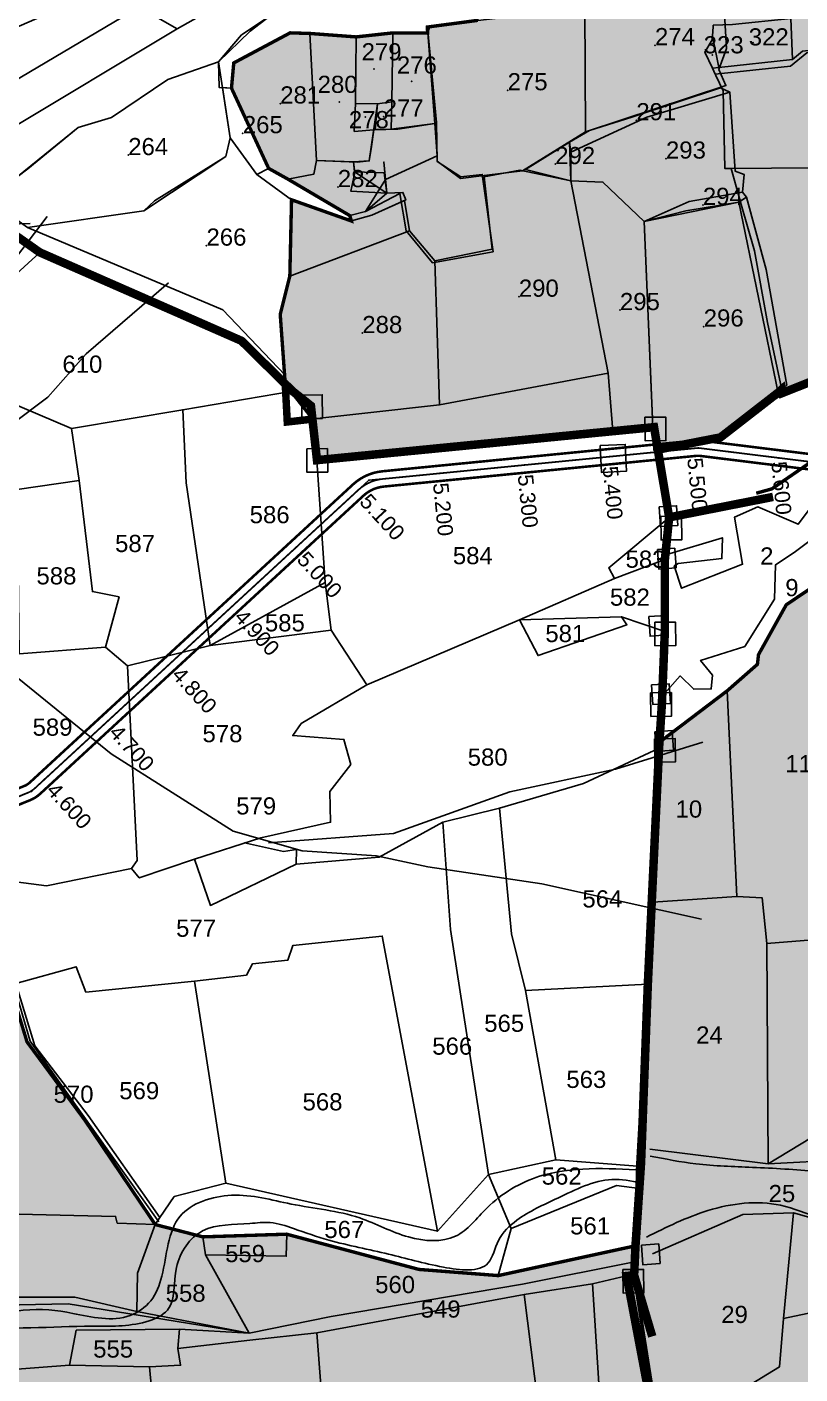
# Model space of a CAD drawing. Header units: inches. Extents: x 206739 to 240559, y 1587423 to 1599564.
# Drawn here: x 217342 to 218249, y 1592646 to 1594227 of the extents above; entities that cross this region are included whole.
import ezdxf
from ezdxf.enums import TextEntityAlignment as Align

# ---------------------------------------------------------------- set-up
doc = ezdxf.new("R2010")
doc.units = ezdxf.units.IN
doc.header["$MEASUREMENT"] = 0
for name, pattern in [('DASHED2', [0.375, 0.25, -0.125]), ('HIDDEN2', [0.1875, 0.125, -0.0625]), ('PHANTOM2', [1.25, 0.625, -0.125, 0.125, -0.125, 0.125, -0.125])]:
    doc.linetypes.add(name, pattern=pattern)
for name, color, linetype in [('288', 7, 'Continuous'), ('BLOCK', 72, 'Continuous'), ('CANAL1', 7, 'Continuous'), ('CSMark', 72, 'Continuous'), ('PLOT', 7, 'Continuous'), ('PLOT NO', 7, 'Continuous'), ('PLOTS', 7, 'Continuous'), ('PLOTS NO', 7, 'Continuous'), ('RAOD', 1, 'Continuous'), ('STREAM', 4, 'Continuous'), ('text2', 7, 'Continuous'), ('VILLAGE BOUNDARY STONES', 1, 'Continuous'), ('VILLAGE BOUNDRY', 5, 'Continuous'), ('WUA-17', 3, 'Continuous')]:
    doc.layers.add(name, color=color, linetype=linetype)
doc.styles.add('FONT1', font='Arial')
doc.styles.get("Standard").update_dxf_attribs({"font": 'arial.ttf'})

# ---------------------------------------------------------------- blocks, each defined once
blk = doc.blocks.new('CIRCLE-BOX')
for p, q in [((-0.5, 0), (0.5, 0)), ((0, 0.5), (0, -0.5))]:
    blk.add_line(p, q)
blk.add_circle((0, 0), 0.2)

msp = doc.modelspace()

# ---------------------------------------------------------------- hatches: boundary and pattern name
at = {"layer": 'PLOTS NO', "true_color": 0xc7c8ca}
h = msp.add_hatch(color=9, dxfattribs=at)
h.dxf.hatch_style = 1
h.paths.add_polyline_path([(217682.15763, 1593718.69974), (217676.71964, 1593767.60321), (217644.87744, 1593808.12006), (217638.98272, 1593889.81028), (217650.25806, 1593934.57808), (217652.28898, 1594024.2816), (217722.51992, 1593999.40192), (217720.70143, 1594005.71326), (217647.93375, 1594048.55828), (217625.38566, 1594061.12659), (217581.74117, 1594155.33425), (217584.4259, 1594184.90139), (217650.62919, 1594220.20609), (217673.82024, 1594219.48802), (217728.16516, 1594215.4589), (217771.09822, 1594220.15246), (217812.1523, 1594220.08587), (217811.75246, 1594227.0293), (217871.06414, 1594234.88594), (217996.63145, 1594249.14196), (218061.77002, 1594274.78024), (218156.62389, 1594310.42123), (218151.06595, 1594362.31504), (218143.61016, 1594407.08735), (218215.00984, 1594370.6856), (218229.86326, 1594361.09579), (218303.80831, 1594339.29863), (218335.82762, 1594326.17239), (218499.64115, 1594435.89138), (218634.05486, 1594553.50964), (218690.53835, 1594623.70347), (218727.94795, 1594615.67368), (218768.715, 1594602.47298), (218823.47536, 1594592.98912), (218897.98928, 1594621.19362), (218918.75663, 1594644.10186), (218966.97618, 1594688.79158), (218983.1834, 1594719.51803), (219001.39896, 1594707.08073), (219040.19958, 1594698.09546), (219041.50681, 1594622.15053), (219039.11702, 1594609.69543), (219052.57901, 1594574.7794), (219041.44849, 1594523.38384), (219068.0493, 1594473.80195), (219083.65546, 1594411.00165), (219056.74834, 1594348.88739), (219063.33838, 1594299.22987), (219058.05866, 1594274.94769), (219073.40356, 1594254.34931), (219009.96654, 1594200.14821), (218987.74262, 1594191.20684), (218873.35365, 1594130.61292), (218774.40591, 1594049.38339), (218772.31632, 1594031.19816), (218756.4199, 1594023.64721), (218677.00834, 1594004.06946), (218610.73051, 1593971.49727), (218505.00289, 1593919.54058), (218415.83927, 1593897.20505), (218362.77434, 1593865.52536), (218344.47105, 1593850.67675), (218316.08078, 1593854.40249), (218319.79646, 1593833.71899), (218228.90371, 1593797.588), (218155.9484, 1593745.37424), (218082.42037, 1593731.04886), (218078.00834, 1593757.42041)])
at = {"layer": 'PLOTS NO', "true_color": 0x7aafdf}
h = msp.add_hatch(dxfattribs=at)
h.set_pattern_fill('ANSI31', color=143)
h.set_pattern_definition([(45, (0, 0), (-0.088388347648, 0.088388347648), [])])
h.paths.add_polyline_path([(218101.56484, 1592466.10832), (218054.60597, 1592762.07039), (218056.21068, 1592796.55068), (218058.6541, 1592890.08055), (218070.69321, 1593103.68614), (218076.59585, 1593199.73289), (218083.87826, 1593380.45259), (218087.97909, 1593390.37297), (218164.02752, 1593448.03969), (218199.38489, 1593479.03964), (218200.68058, 1593490.43244), (218233.24595, 1593548.90255), (218309.21727, 1593600.14803), (218323.76289, 1593616.32336), (218331.46669, 1593682.63927), (218325.88072, 1593692.66377), (218342.89931, 1593695.68121), (218350.03605, 1593698.42424), (218558.3423, 1593825.35893), (218835.78082, 1593945.17694), (218896.25925, 1593967.27742), (218911.60464, 1593973.59177), (219064.29123, 1594090.2842), (219191.15884, 1594186.60757), (219212.73953, 1594142.19417), (219228.18072, 1594133.849), (219243.73925, 1594127.50682), (219345.51685, 1593917.54527), (219348.35332, 1593896.41057), (219523.75252, 1593903.13478), (219584.63245, 1593904.29837), (219564.48353, 1593728.93039), (219691.56422, 1593701.76085), (219725.34, 1593704.64802), (219753.08011, 1593698.48983), (219744.65115, 1593620.29638), (219743.8715, 1593513.25908), (219705.17787, 1593513.31063), (219701.17816, 1593502.70745), (219703.02997, 1593386.98336), (219704.40676, 1593293.97117), (219690.17067, 1593290.28349), (219690.57706, 1593196.81659), (219693.23174, 1593151.11546), (219686.66195, 1593135.85112), (219696.0294, 1593127.29636), (219703.65286, 1593024.35531), (219687.81752, 1592916.73724), (219604.32156, 1592829.84618), (219564.64051, 1592800.73927), (219506.47152, 1592797.00122), (219453.17149, 1592756.86478), (219361.6688, 1592723.6845), (219311.17153, 1592718.75581), (219188.78186, 1592722.10558), (219138.05152, 1592741.35965), (219127.29526, 1592740.8556), (219094.0869, 1592752.93531), (219075.23194, 1592766.28163), (218987.73061, 1592817.1727), (218830.16257, 1592788.02429), (218736.1043, 1592772.50717), (218683.25748, 1592765.31752), (218634.95549, 1592770.38952), (218566.1438, 1592750.11966), (218452.03212, 1592680.82148), (218413.94727, 1592661.1349), (218234.88822, 1592575.51365)])
at = {"layer": 'PLOTS NO', "true_color": 0xc7c8ca}
h = msp.add_hatch(color=9, dxfattribs=at)
h.dxf.hatch_style = 1
h.paths.add_polyline_path([(216415.43005, 1591274.42817), (216361.86486, 1591287.32117), (216347.90807, 1591319.38871), (216054.29261, 1591269.53072), (216079.8248, 1591344.17367), (216105.2647, 1591419.99718), (216084.97103, 1592034.03058), (215761.11104, 1592053.65715), (215753.85368, 1592058.39904), (215806.14715, 1592299.94134), (216001.58769, 1592310.77322), (216068.3547, 1592343.09137), (216112.51568, 1592374.42276), (216113.46621, 1592382.23684), (216133.30756, 1592377.03183), (216126.21379, 1592534.71894), (216112.07428, 1592535.496), (216112.03704, 1592579.26412), (216102.61249, 1592579.6253), (216098.36947, 1592620.52079), (216104.89174, 1592626.71472), (216107.12631, 1592637.0945), (216195.41618, 1592622.12387), (216291.89315, 1592576.01778), (216360.25267, 1592483.79937), (216382.84642, 1592415.7018), (216395.46918, 1592414.12047), (216453.66851, 1592430.89747), (216518.08968, 1592458.37259), (216739.58654, 1592502.55956), (216736.23342, 1592527.86143), (216903.55348, 1592568.52669), (216947.94544, 1592579.31565), (216954.76603, 1592577.92148), (216992.61446, 1592626.94358), (217055.75003, 1592663.94597), (217116.01418, 1592703.88604), (217135.95485, 1592742.86713), (217145.2661, 1592907.80477), (217141.83257, 1592976.19005), (217045.65291, 1592978.24047), (217045.27264, 1593011.27973), (217122.98546, 1593018.44318), (217122.77612, 1593036.46924), (217232.00869, 1593044.10077), (217241.2026, 1593074.96202), (217321.39586, 1593102.29379), (217341.65751, 1593035.85505), (217409.48648, 1592944.08333), (217492.25445, 1592821.46738), (217548.10187, 1592807.04812), (217646.60143, 1592810.16677), (217801.92228, 1592768.81016), (217895.04334, 1592761.5915), (218056.21068, 1592796.55068), (218054.60597, 1592762.07039), (218101.56484, 1592466.10832), (218027.80952, 1592407.29569), (218001.37649, 1592398.36336), (217991.4569, 1592385.97752), (217968.81679, 1592292.5986), (217930.42568, 1592263.67896), (217896.90294, 1592255.98869), (217785.30789, 1592238.63059), (217638.84772, 1592222.25638), (217472.38952, 1592160.08439), (217382.33321, 1592117.59524), (217308.54085, 1592061.58711), (217249.37202, 1592031.16203), (217137.13086, 1591995.9434), (217136.57791, 1591963.76172), (217093.57067, 1591951.92181), (217052.76786, 1591954.45716), (217049.4851, 1591977.79817), (216991.79439, 1591978.28558), (216979.14099, 1591978.66115), (216928.67801, 1591971.19836), (216933.26043, 1591932.43621), (216963.3376, 1591933.50704), (216974.00341, 1591873.63392), (216954.90239, 1591855.37952), (216958.56392, 1591812.71328), (216946.83634, 1591813.84253), (216936.141, 1591778.7661), (216946.33355, 1591773.50632), (216935.20474, 1591723.07565), (216907.1981, 1591701.457), (216849.0361, 1591676.47089), (216821.41238, 1591670.0615), (216779.16887, 1591657.2599), (216705.02862, 1591675.35587), (216659.96694, 1591664.70491), (216645.98054, 1591662.01623), (216639.42783, 1591626.50923), (216642.02403, 1591615.50447), (216589.9923, 1591545.49496), (216439.41134, 1591348.888)])

# ---------------------------------------------------------------- linework, layer by layer
at = {"layer": '288'}
msp.add_point((217735.39292, 1593867.76876), dxfattribs=at)
at = {"layer": 'CANAL1', "color": 200, "linetype": 'ByBlock', "ltscale": 40, "const_width": 3}
for points in [[(215793.67918, 1592506.12717), (215908.13879, 1592645.18141, -0.0759395995), (215916.91183, 1592653.04082), (216297.66108, 1592901.91597), (216626.47373, 1593050.28266), (217180.63724, 1593272.34818), (217338.56285, 1593336.29352, 0.0902323432), (217344.9139, 1593340.31708), (217724.57775, 1593690.25977, -0.1631260993), (217758.79886, 1593705.59459), (218125.80697, 1593741.63156, -0.0553213625), (218134.41009, 1593741.52271), (218330.58037, 1593717.23496, 0.1715612544), (218344.25227, 1593720.24394), (218544.8298, 1593845.00508), (218842.64895, 1593972.35536), (218894.77136, 1593991.90126, 0.0720440176), (218900.04725, 1593994.8014), (219275.44868, 1594278.08586), (219596.55838, 1594539.17505), (219783.43109, 1594671.19458, 0.271701903), (219792.19741, 1594690.55646), (219765.0586, 1594946.97138), (219725.318, 1595266.78859, -0.2801529657)], [(215926.76021, 1592637.97398), (216306.33892, 1592886.08403), (216633.52627, 1593033.71734), (217187.36276, 1593255.65182), (217345.31841, 1593319.60932, 0.0902323432), (217357.11322, 1593327.08165), (217736.77707, 1593677.02434, -0.1631260993), (217760.55784, 1593687.68074), (218127.56596, 1593723.71772, -0.0553213625), (218132.1984, 1593723.6591), (218328.36868, 1593699.37135, 0.1715612544), (218353.75936, 1593704.95947), (218553.1702, 1593828.99492), (218849.35105, 1593955.64464), (218901.09158, 1593975.04734, 0.0720440176), (218910.88966, 1593980.43331), (219286.55132, 1594263.91414), (219607.44162, 1594524.82495), (219793.81713, 1594656.49322, 0.271701903), (219810.09743, 1594692.45099), (219782.9414, 1594949.02862), (219743.18062, 1595269.0082, -0.2801529657)]]:
    msp.add_lwpolyline(points, format="xyb", dxfattribs=at)
at = {"layer": 'CANAL1', "color": 1, "linetype": 'HIDDEN2', "ltscale": 5, "const_width": 2}
msp.add_lwpolyline([(215915.08752, 1592639.4617, -0.0759395995), (215921.83602, 1592645.5074), (216302, 1592894), (216630, 1593042), (217184, 1593264), (217341.94063, 1593327.95142, 0.0902323432), (217351.01356, 1593333.69936), (217730.67741, 1593683.64205, -0.1631260993), (217759.67835, 1593696.63767), (218126.68646, 1593732.67464, -0.0553213625), (218133.30424, 1593732.5909), (218329.47452, 1593708.30315, 0.1715612544), (218349.00582, 1593712.6017), (218549, 1593837), (218846, 1593964), (218897.93147, 1593983.4743, 0.0720440176), (218905.46845, 1593987.61735), (219281, 1594271), (219602, 1594532), (219788.62411, 1594663.8439, 0.271701903), (219801.14742, 1594691.50372), (219774, 1594948), (219734.24931, 1595267.89839, -0.2801529657)], format="xyb", dxfattribs=at)
at = {"layer": 'CSMark', "linetype": 'Continuous'}
for p in [(218124.81516, 1593732.49089), (217925.7724, 1593712.94664), (218025.29378, 1593722.71877), (218224.0989, 1593721.34966), (217826.25101, 1593703.17452), (217730.11357, 1593683.12236), (217656.58342, 1593615.34835), (217583.05326, 1593547.57434), (217509.5231, 1593479.80034), (217435.99295, 1593412.02633), (217362.46279, 1593344.25232)]:
    msp.add_point(p, dxfattribs=at)
at = {"layer": 'PLOT'}
for points in [[(217246.2758, 1593861.72696), (217356.66702, 1593962.52672)], [(217235.14963, 1593823.24164), (217393.78889, 1593755.67255), (217524.50929, 1593777.88382), (217653.42022, 1593799.70711)], [(217556.67457, 1593501.30793), (217528.69234, 1593692.12598), (217524.50929, 1593777.88382)], [(217393.78889, 1593755.67255), (217402.7224, 1593694.93931), (217330.10956, 1593684.15712), (217292.89237, 1593676.89191), (217288.37878, 1593690.81609), (217214.28765, 1593673.49433), (217139.52375, 1593633.80218), (217158.44907, 1593484.95852), (217167.0134, 1593417.75383), (217181.88417, 1593395.86434), (217221.90447, 1593352.44105), (217295.2237, 1593227.86687), (217328.62587, 1593104.43561), (217350.64233, 1593031.28977), (217413.53958, 1592949.46499), (217497.75923, 1592829.92896), (217492.25445, 1592821.46738), (217471.21172, 1592764.58991), (217470.74179, 1592719.31799), (217602.46637, 1592693.98632), (217698.91643, 1592713.50533), (217923.50076, 1592751.43126), (218055.12243, 1592777.8315)], [(218093.10983, 1593608.08292), (218158.22171, 1593627.50966), (218157.77923, 1593603.10743), (218106.39198, 1593597.33039), (218101.74151, 1593594.59106), (218110.32904, 1593568.25766), (218181.92262, 1593596.41011), (218172.65756, 1593651.87365), (218199.84434, 1593663.96246), (218247.40058, 1593643.42865), (218269.81592, 1593673.64), (218311.21091, 1593681.76114), (218310.26826, 1593702.11448), (218280.53555, 1593697.73863), (218297.44306, 1593740.76257)], [(217698.69188, 1593519.04473), (217691.59862, 1593575.26871), (217682.15763, 1593718.69974)], [(217464.49339, 1593239.56954), (217470.84663, 1593248.87456), (217459.83093, 1593477.14756), (217433.83687, 1593499.34736), (217332.59508, 1593491.20683), (217330.10956, 1593684.15712)], [(217402.7224, 1593694.93931), (217418.39868, 1593564.49533), (217449.66581, 1593558.15568), (217433.83687, 1593499.34736)], [(218031.37263, 1593579.83115), (218024.87112, 1593592.455), (218095.7251, 1593651.52407)], [(218316.7914, 1593636.96099), (218282.72266, 1593640.28579), (218242.59647, 1593610.22816), (218220.76496, 1593595.82075), (218219.4592, 1593555.38754), (218184.57342, 1593499.81044), (218132.73726, 1593483.68841), (218146.53813, 1593466.23916), (218145.12429, 1593450.25474), (218124.53397, 1593449.775), (218108.50195, 1593465.33977), (218087.39488, 1593441.84868)], [(217295.2237, 1593227.86687), (217364.39798, 1593219.14959), (217464.49339, 1593239.56954), (217473.39424, 1593228.40495), (217538.50445, 1593250.44502), (217616.11175, 1593275.34291), (217698.10893, 1593293.60552), (217697.0599, 1593329.93494), (217721.75134, 1593361.26798), (217713.70622, 1593390.80545), (217653.78238, 1593395.45666), (217663.65212, 1593409.60741), (217740.72213, 1593454.95018), (217919.86438, 1593531.36461), (218031.37263, 1593579.83115), (218090.73787, 1593602.26471)], [(218087.97909, 1593390.37297), (218164.02752, 1593448.03969), (218199.38489, 1593479.03964), (218200.68058, 1593490.43244), (218233.24595, 1593548.90255), (218309.21727, 1593600.14803)], [(217556.67457, 1593501.30793), (217691.59862, 1593575.26871)], [(218090.65788, 1593517.56498), (218039.62053, 1593534.83962), (218046.08324, 1593525.55724), (217941.81627, 1593489.25606), (217919.86438, 1593531.36461), (218039.62053, 1593534.83962)], [(217459.83093, 1593477.14756), (217556.67457, 1593501.30793), (217698.69188, 1593519.04473), (217740.72213, 1593454.95018)], [(218175.35279, 1593206.56043), (218164.02752, 1593448.03969)], [(218083.87826, 1593380.45259), (217995.32163, 1593339.08774), (217896.55842, 1593310.1086), (217829.78837, 1593293.81138), (217755.27025, 1593252.80339), (217657.73705, 1593244.33889), (217658.16641, 1593261.51805), (217642.89099, 1593259.24626), (217597.00518, 1593269.39859)], [(217896.55842, 1593310.1086), (217910.61964, 1593162.59505), (217926.93098, 1593096.3507), (217962.53908, 1592897.59643)], [(217883.65698, 1592880.4122), (217838.893, 1593167.80149), (217829.78837, 1593293.81138)], [(217657.73705, 1593244.33889), (217556.98241, 1593196.04821), (217538.50445, 1593250.44502)], [(217290.34119, 1593222.45532), (217321.39586, 1593102.29379), (217341.65751, 1593035.85505), (217409.48648, 1592944.08333), (217492.25445, 1592821.46738), (217447.62275, 1592823.1654), (217445.54899, 1592831.06298), (217331.77789, 1592833.7247), (217319.93081, 1592886.7283), (217258.14625, 1592887.66114), (217252.42842, 1592924.89258), (217145.2661, 1592907.80477), (217135.95485, 1592742.86713)], [(218211.85561, 1592892.71578), (218210.41149, 1593151.45337), (218205.08008, 1593204.78021), (218175.35279, 1593206.56043), (218076.59585, 1593199.73289)], [(217328.62587, 1593104.43561), (217399.30819, 1593123.99035), (217410.79588, 1593094.42977), (217538.29796, 1593107.14436), (217599.24464, 1593114.21515), (217606.51929, 1593127.55588), (217647.86412, 1593131.74775), (217653.78067, 1593148.91318), (217747.28288, 1593158.6231), (217758.88482, 1593160.08462), (217823.62585, 1592813.64642), (217883.65698, 1592880.4122), (217962.53908, 1592897.59643), (218058.6541, 1592890.08055)], [(218520.46868, 1593159.74224), (218512.7303, 1593129.13243), (218506.68971, 1592970.57272), (218337.48613, 1592955.4741), (218324.51936, 1592960.95455), (218211.85561, 1592892.71578), (218072.88223, 1592909.85428)], [(218210.41149, 1593151.45337), (218332.13404, 1593161.28855), (218338.93173, 1593162.02213)], [(217575.27801, 1592870.16136), (217538.29796, 1593107.14436)], [(217926.93098, 1593096.3507), (218070.69321, 1593103.68614)], [(215977.59692, 1592940.15446), (216141.42861, 1592929.13159), (216191.81929, 1592927.52848), (216264.60232, 1592910.55477), (216321.37298, 1592898.39691), (216366.92905, 1592882.04485), (216417.03129, 1592865.36925), (216514.5059, 1592850.55796), (216657.78048, 1592825.33709), (216847.44485, 1592807.50979), (217041.52596, 1592783.47252), (217097.27832, 1592778.18034), (217135.95485, 1592742.86713), (217203.33263, 1592733.33337), (217298.09773, 1592736.30957), (217397.90434, 1592736.2182), (217470.74179, 1592719.31799)], [(218211.85561, 1592892.71578), (218300.91542, 1592897.42992), (218351.59323, 1592876.74099)], [(217883.65698, 1592880.4122), (217910.35048, 1592816.88178)], [(218060.99139, 1592863.78362), (218034.0344, 1592867.4546), (217910.35048, 1592816.88178), (217895.04334, 1592761.5915), (217801.92228, 1592768.81016), (217646.60143, 1592810.16677), (217548.10187, 1592807.04812), (217492.25445, 1592821.46738)], [(217497.75923, 1592829.92896), (217514.56622, 1592854.49408), (217575.27801, 1592870.16136), (217823.62585, 1592813.64642)], [(218076.09551, 1592787.07715), (218182.22827, 1592833.3314), (218241.76907, 1592835.36219), (218374.15434, 1592797.69372)], [(218241.76907, 1592835.36219), (218229.86037, 1592711.23326)], [(217551.3387, 1592785.83751), (217646.05541, 1592784.28068), (217646.60143, 1592810.16677)], [(217548.10187, 1592807.04812), (217551.3387, 1592785.83751), (217602.46637, 1592693.98632)], [(218056.21068, 1592796.55068), (217895.04334, 1592761.5915)], [(218045.79385, 1592761.16663), (218005.67327, 1592751.9471), (217925.47056, 1592739.5025), (217681.83905, 1592694.35436), (217603.30323, 1592685.61755), (217518.70872, 1592675.92246), (217522.05017, 1592656.35771), (217485.63662, 1592654.37899), (217391.40459, 1592656.33715), (217272.74507, 1592647.48418), (217239.33361, 1592598.82046)], [(218027.80952, 1592407.29569), (218005.67327, 1592751.9471)], [(218426.86273, 1592752.73178), (218229.86037, 1592711.23326), (218225.23671, 1592654.47893), (218104.523, 1592580.48189)], [(217925.47056, 1592739.5025), (217945.54268, 1592581.8839), (217858.9182, 1592572.89628), (217866.56582, 1592439.29791)], [(217198.38644, 1592724.70582), (217389.83438, 1592728.34731), (217602.46637, 1592693.98632)], [(217391.40459, 1592656.33715), (217399.47353, 1592697.4802), (217520.68101, 1592698.60742), (217602.46637, 1592693.98632)], [(217518.70872, 1592675.92246), (217520.68101, 1592698.60742)], [(217701.16402, 1592443.45071), (217681.83905, 1592694.35436)], [(217485.63662, 1592654.37899), (217503.90996, 1592455.57488)]]:
    msp.add_lwpolyline(points, dxfattribs=at)
at = {"layer": 'PLOT NO'}
for p in [(218079.07334, 1594205.73077), (218194.35893, 1594208.57241), (218146.28152, 1594194.04046), (217749.28888, 1594177.63143), (217793.21772, 1594163.29906), (217708.28728, 1594139.11634), (217906.04504, 1594152.80743), (217638.97947, 1594137.28842), (217738.75993, 1594121.57876), (217738.75993, 1594121.57876), (217760.49989, 1594121.97745), (218057.19677, 1594117.61263), (217595.05613, 1594102.43408), (217460.47735, 1594076.67916), (217961.91961, 1594066.15317), (218091.97992, 1594072.61529), (217706.64645, 1594039.1623), (218135.33423, 1594018.27097), (217552.36847, 1593970.43884), (217919.2134, 1593910.49073), (218037.90925, 1593894.77584), (218136.31117, 1593875.51578)]:
    msp.add_point(p, dxfattribs=at)
at = {"layer": 'PLOTS'}
for points in [[(217628.52796, 1594410.73298), (217742.1709, 1594455.6319), (217715.17666, 1594399.67162), (217713.00143, 1594381.20371), (217721.85374, 1594348.61484), (217688.44218, 1594320.04804), (217611.19173, 1594307.44425), (217611.29879, 1594277.55278), (217518.05285, 1594225.06369), (217473.24413, 1594250.4649), (217294.37307, 1594144.82625), (217173.08161, 1594103.49144), (217256.83759, 1594195.02572), (217369.40477, 1594243.99657), (217514.22188, 1594320.6093), (217634.98926, 1594370.49368), (217628.52796, 1594410.73298)], [(218335.82762, 1594326.17239), (218303.80831, 1594339.29863), (218230.78896, 1594360.46258), (218229.86326, 1594361.09579), (218233.73795, 1594324.99495), (218234.43623, 1594318.19728), (218237.80128, 1594286.3688), (218237.9328, 1594285.08628), (218237.61884, 1594256.953), (218238.45381, 1594237.20009), (218240.51861, 1594188.83956), (218252.23048, 1594198.53379), (218346.03378, 1594208.76774), (218340.25644, 1594293.74921), (218335.82762, 1594326.17239)], [(217996.63145, 1594249.14196), (218156.62389, 1594310.42123), (218163.16758, 1594202.0196), (218154.25289, 1594177.11235), (218162.41622, 1594158.3015), (217997.40262, 1594104.04758), (217996.63145, 1594249.14196)], [(217728.52703, 1594281.24639), (217804.18402, 1594271.73905), (217868.0324, 1594288.53349), (217871.06414, 1594234.88594), (217814.14819, 1594227.0006), (217812.1523, 1594220.08587), (217771.09822, 1594220.15246), (217728.16516, 1594215.4589), (217673.82024, 1594219.48802), (217650.62919, 1594220.20609), (217584.4259, 1594184.90139), (217581.74117, 1594155.33425), (217567.1977, 1594156.12335), (217566.42402, 1594186.04696), (217603.73766, 1594222.21011), (217627.15722, 1594240.01638), (217644.45239, 1594240.15845), (217682.80473, 1594269.95126), (217728.52703, 1594281.24639)], [(217518.05285, 1594225.06369), (217313.35641, 1594101.99579), (217294.37307, 1594144.82625), (217473.24413, 1594250.4649), (217518.05285, 1594225.06369), (217518.05285, 1594225.06369)], [(217996.63145, 1594249.14196), (217997.40262, 1594104.04758), (217923.32846, 1594058.09517), (217881.7274, 1594053.05922), (217850.73225, 1594049.33863), (217823.20686, 1594069.74026), (217822.42996, 1594115.16197), (217811.75246, 1594227.0293), (217871.06414, 1594234.88594), (217996.63145, 1594249.14196)], [(218240.51861, 1594188.83956), (218238.45381, 1594237.20009), (218170.14463, 1594229.86), (218147.46001, 1594229.15516), (218147.59419, 1594227.70677), (218146.52161, 1594216.16971), (218154.24881, 1594179.65402), (218240.51861, 1594188.83956)], [(217673.82024, 1594219.48802), (217681.53852, 1594070.50519), (217678.50715, 1594054.46268), (217647.93375, 1594048.55828), (217625.38566, 1594061.12659), (217581.74117, 1594155.33425), (217584.4259, 1594184.90139), (217650.62919, 1594220.20609), (217673.82024, 1594219.48802)], [(217673.82024, 1594219.48802), (217728.16516, 1594215.4589), (217727.29393, 1594137.1724), (217753.20744, 1594136.84685), (217743.62908, 1594069.83744), (217729.50734, 1594068.44272), (217681.53852, 1594070.50519), (217673.82024, 1594219.48802)], [(217753.20744, 1594136.84685), (217727.29393, 1594137.1724), (217728.16516, 1594215.4589), (217771.09822, 1594220.15246), (217770.08086, 1594139.17272), (217753.20744, 1594136.84685)], [(217770.08086, 1594139.17272), (217771.09822, 1594220.15246), (217812.1523, 1594220.08587), (217820.5635, 1594113.74384), (217769.43382, 1594107.33408), (217770.08086, 1594139.17272)], [(218515.25613, 1594215.91371), (218508.36146, 1594222.21472), (218348.29805, 1594209.01643), (218346.03378, 1594208.76774), (218252.23048, 1594198.53379), (218240.51861, 1594188.83956), (218154.24881, 1594179.65402), (218146.52998, 1594178.81913), (218149.72724, 1594171.91521), (218238.36904, 1594181.298), (218257.38081, 1594196.61273), (218340.46216, 1594203.648), (218379.88622, 1594208.89474), (218425.52286, 1594209.75477), (218515.25613, 1594215.91371)], [(218154.24881, 1594179.65402), (218146.52161, 1594216.16971), (218146.13608, 1594211.86064), (218137.64289, 1594197.72814), (218146.52998, 1594178.81913), (218154.24881, 1594179.65402)], [(218488.00435, 1594121.34491), (218508.14683, 1594118.03836), (218515.25613, 1594215.91371), (218425.52286, 1594209.75477), (218379.88622, 1594208.89474), (218340.46216, 1594203.648), (218257.38081, 1594196.61273), (218238.36904, 1594181.298), (218149.72724, 1594171.91521), (218150.6767, 1594169.96371), (218159.00493, 1594152.14753), (218161.03046, 1594061.06809), (218168.40444, 1594061.13442), (218263.26097, 1594061.66819), (218262.27242, 1594099.09066), (218283.70726, 1594103.92664), (218286.25009, 1594114.448), (218349.98603, 1594108.77236), (218351.49308, 1594108.16537), (218365.28184, 1594102.9718), (218387.56451, 1594105.81671), (218385.40528, 1594120.61717), (218466.73245, 1594124.84106), (218488.00435, 1594121.34491)], [(217309.69909, 1594014.6765), (217324.6976, 1594032.23062), (217329.49105, 1594050.8787), (217401.79887, 1594109.08219), (217440.8027, 1594121.01197), (217506.96418, 1594165.5029), (217566.42402, 1594186.04696), (217580.22889, 1594096.96986), (217575.2601, 1594075.0899), (217491.39429, 1594022.91585), (217478.87185, 1594011.16994), (217342.21011, 1593991.57331), (217309.69909, 1594014.6765)], [(217580.22889, 1594096.96986), (217580.22889, 1594096.96986), (217571.10289, 1594155.91146), (217581.74117, 1594155.33425), (217625.38566, 1594061.12659), (217611.48109, 1594053.77752), (217580.22889, 1594096.96986)], [(217980.40927, 1594080.22019), (217980.40927, 1594080.22019), (217978.62102, 1594092.06728), (218002.30993, 1594105.50332), (218051.78187, 1594121.18698), (218156.01823, 1594155.50854), (218166.82668, 1594150.60022), (218069.61567, 1594121.29981), (217980.40927, 1594080.22019)], [(217749.06493, 1594106.54845), (217749.06493, 1594106.54845), (217753.20744, 1594136.84685), (217770.08086, 1594139.17272), (217769.43382, 1594107.33408), (217749.06493, 1594106.54845)], [(217750.4935, 1594106.74106), (217750.4935, 1594106.74106), (217753.20744, 1594136.84685), (217770.08086, 1594139.17272), (217769.43382, 1594107.33408), (217750.4935, 1594106.74106)], [(217980.40927, 1594080.22019), (218069.61567, 1594121.29981), (218166.82668, 1594150.60022), (218173.14063, 1594057.87781), (218183.73822, 1594054.06141), (218181.83323, 1594033.26451), (218119.11431, 1594022.35136), (218066.24144, 1593998.74872), (218017.97591, 1594045.1264), (217980.24138, 1594046.63356), (217980.40927, 1594080.22019)], [(217727.29393, 1594137.1724), (217727.29393, 1594137.1724), (217753.20744, 1594136.84685), (217749.06493, 1594106.54845), (217726.01679, 1594104.44813), (217727.29393, 1594137.1724)], [(217727.29393, 1594137.1724), (217727.29393, 1594137.1724), (217753.20744, 1594136.84685), (217749.06493, 1594106.54845), (217726.01679, 1594104.44813), (217727.29393, 1594137.1724)], [(217762.62239, 1594048.21922), (217760.77175, 1594068.71765), (217764.26489, 1594031.98194), (217726.20036, 1594057.27726), (217724.92884, 1594068.69115), (217743.62908, 1594069.83744), (217746.02913, 1594086.83877), (217749.06493, 1594106.54845), (217777.21486, 1594107.14007), (217820.5635, 1594113.74384), (217823.38209, 1594075.91837), (217762.62239, 1594048.21922)], [(218351.49308, 1594108.16537), (218349.98603, 1594108.77236), (218286.25009, 1594114.448), (218283.70726, 1594103.92664), (218262.27242, 1594099.09066), (218263.26097, 1594061.66819), (218168.40444, 1594061.13442), (218180.45744, 1594018.68695), (218195.92351, 1593964.26058), (218211.34863, 1593880.24081), (218228.90371, 1593797.588), (218319.79646, 1593833.71899), (218316.08078, 1593854.40249), (218344.47105, 1593850.67675), (218362.77434, 1593865.52536), (218352.42901, 1593956.42415), (218341.87012, 1594084.67352), (218351.49308, 1594108.16537)], [(217342.21011, 1593991.57331), (217478.87185, 1594011.16994), (217575.2601, 1594075.0899), (217580.22889, 1594096.96986), (217611.48109, 1594053.77752), (217652.28898, 1594024.2816), (217650.25806, 1593934.57808), (217638.98272, 1593889.81028), (217644.31111, 1593818.75066), (217571.47019, 1593895.09409), (217342.21011, 1593991.57331)], [(217980.24138, 1594046.63356), (217926.89647, 1594059.75862), (217978.62102, 1594092.06728), (217980.24138, 1594046.63356)], [(217762.04426, 1594048.06541), (217762.62239, 1594048.21922), (217823.38209, 1594075.91837), (217823.35658, 1594069.41006), (217850.96611, 1594051.10359), (217876.31059, 1594054.05876), (217888.9318, 1593963.23525), (217817.81402, 1593950.45648), (217786.79973, 1593987.92125), (217779.37099, 1594031.62736), (217739.3223, 1594010.37538), (217762.62239, 1594048.21922), (217762.04426, 1594048.06541), (217762.04426, 1594048.06541)], [(217611.48109, 1594053.77752), (217611.48109, 1594053.77752), (217625.38566, 1594061.12659), (217647.93375, 1594048.55828), (217720.70143, 1594005.71326), (217722.51992, 1593999.40192), (217652.28898, 1594024.2816), (217611.48109, 1594053.77752)], [(217724.92884, 1594068.69115), (217726.68055, 1594056.17074), (217721.72638, 1594034.56011), (217764.26489, 1594031.98194), (217739.3223, 1594010.37538), (217720.70143, 1594005.71326), (217647.93375, 1594048.55828), (217678.50715, 1594054.46268), (217681.53852, 1594070.50519), (217724.92884, 1594068.69115), (217724.92884, 1594068.69115)], [(217724.92884, 1594068.69115), (217726.20036, 1594057.27726), (217760.97233, 1594055.93083), (217764.26489, 1594031.98194), (217721.72638, 1594034.56011), (217726.68055, 1594056.17074), (217724.92884, 1594068.69115), (217724.92884, 1594068.69115)], [(217820.63535, 1593952.64924), (217887.82419, 1593966.29115), (217878.37861, 1594051.07999), (217920.40974, 1594059.06388), (217980.24138, 1594046.63356), (218024.16112, 1593820.59412), (217826.06031, 1593783.80222), (217820.63535, 1593952.64924)], [(217722.51992, 1593999.40192), (217720.70143, 1594005.71326), (217739.3223, 1594010.37538), (217764.26489, 1594031.98194), (217783.09247, 1594032.98626), (217786.39538, 1594024.16332), (217746.53143, 1594006.33765), (217722.51992, 1593999.40192)], [(218066.24144, 1593998.74872), (218119.11431, 1594022.35136), (218181.83323, 1594033.26451), (218186.37418, 1594027.34568), (218177.40512, 1594021.34953), (218066.24144, 1593998.74872)], [(218177.40512, 1594021.34953), (218186.37418, 1594027.34568), (218209.85381, 1593942.33561), (218233.81806, 1593806.51736), (218223.62557, 1593797.88643), (218177.40512, 1594021.34953), (218177.40512, 1594021.34953)], [(217652.28898, 1594024.2816), (217722.51992, 1593999.40192), (217746.53143, 1594006.33765), (217785.00493, 1594023.42841), (217790.90101, 1593987.72325), (217650.25806, 1593934.57808), (217652.28898, 1594024.2816)], [(218066.24144, 1593998.74872), (218115.26869, 1594011.21512), (218177.40512, 1594021.34953), (218223.62557, 1593797.88643), (218155.9484, 1593745.37424), (218077.86972, 1593730.16226), (218066.24144, 1593998.74872)], [(217650.25806, 1593934.57808), (217790.90101, 1593987.72325), (217820.63535, 1593952.64924), (217826.06031, 1593783.80222), (217647.25518, 1593763.48717), (217644.31111, 1593818.75066), (217638.98272, 1593889.81028), (217650.25806, 1593934.57808)], [(218014.83037, 1593735.86039), (218044.22545, 1593737.15672), (218045.61661, 1593705.61156), (218016.22153, 1593704.31522)]]:
    msp.add_lwpolyline(points, close=True, dxfattribs=at)
for points in [[(217627.15722, 1594240.01638), (217593.55245, 1594218.06947), (217566.42402, 1594186.04696), (217506.96418, 1594165.5029), (217440.8027, 1594121.01197), (217401.79887, 1594109.08219), (217342.43523, 1594060.44079), (217329.49105, 1594050.8787), (217324.6976, 1594032.23062), (217309.69909, 1594014.6765), (217262.7406, 1594045.31649), (217262.7406, 1594045.31649), (217313.35641, 1594101.99579), (217518.05285, 1594225.06369), (217611.29879, 1594277.55278)], [(218029.45857, 1593752.67145), (218024.16112, 1593820.59412), (217980.24138, 1594046.63356), (217980.24138, 1594046.63356)], [(217980.24138, 1594046.63356), (218017.97591, 1594045.1264), (218066.24144, 1593998.74872), (218076.69516, 1593757.29196)]]:
    msp.add_lwpolyline(points, dxfattribs=at)
at = {"layer": 'RAOD'}
for points in [[(216601.26141, 1593964.18623), (216694.28269, 1593970.4687), (216804.02975, 1593965.78699), (216861.8051, 1593961.93697), (217004.70747, 1594008.98836), (217186.57607, 1594003.47427), (217283.15004, 1593994.46784), (217345.34122, 1593996.58704)], [(217305.35891, 1593926.49054), (217365.3883, 1594004.80423)], [(217507.71715, 1593926.77404), (217411.15735, 1593843.6109), (217366.17163, 1593792.52396), (217321.65005, 1593759.19021), (217258.30195, 1593725.76658), (217219.9644, 1593708.24326), (217206.25966, 1593717.67362)], [(217119.90832, 1593625.53114), (217133.34795, 1593620.38955), (217138.15521, 1593623.84918), (217151.10783, 1593519.34337), (217161.31325, 1593433.91832), (217165.24611, 1593412.77919), (217189.80721, 1593382.88528), (217214.4062, 1593354.11692), (217276.65372, 1593251.03026), (217293.19641, 1593224.58099), (217321.11937, 1593119.76234), (217345.29437, 1593036.6678), (217365.7731, 1593008.12845), (217496.6243, 1592824.57581)], [(218133.88873, 1593179.78748), (217946.35003, 1593221.25769), (217812.26241, 1593241.52456), (217752.18903, 1593254.25711), (217664.75486, 1593259.95682), (217583.83898, 1593283.07957), (217440.32266, 1593373.91156), (217279.75608, 1593504.11046), (217202.11286, 1593566.21216), (217158.3308, 1593574.65718), (217132.55889, 1593575.47706)], [(217625.24938, 1593269.70999), (217771.85905, 1593280.36605), (217908.57826, 1593329.52747), (218032.60049, 1593356.14938), (218135.28515, 1593387.55981)]]:
    msp.add_lwpolyline(points, dxfattribs=at)
at = {"layer": 'STREAM'}
for points in [[(220740.67066, 1593884.43519), (220729.99188, 1593824.94901), (220707.80393, 1593789.30338), (220657.99546, 1593758.19153), (220619.97775, 1593709.89987), (220603.51761, 1593668.20691), (220571.43881, 1593622.02299), (220535.54554, 1593536.99194), (220506.92842, 1593495.59555), (220422.29459, 1593419.62597), (220373.30061, 1593374.77166), (220333.49003, 1593330.70634), (220298.92412, 1593293.0679), (220275.85438, 1593230.24853), (220247.27297, 1593215.76495), (220231.60759, 1593168.06264), (220195.33827, 1593116.66175), (220165.92356, 1593068.45259), (220133.05005, 1593028.27801), (220073.36164, 1593002.92642), (219963.54454, 1592974.50284), (219928.96218, 1592964.53162), (219852.80556, 1592963.43576), (219759.48467, 1592930.83176), (219708.70799, 1592901.3664), (219646.57363, 1592867.50731), (219573.94036, 1592793.50444), (219504.43023, 1592770.38675), (219442.49081, 1592739.19427), (219318.95552, 1592711.6825), (219236.96811, 1592707.15138), (219090.49932, 1592744.8508), (219015.20886, 1592791.57116), (218970.8482, 1592807.83424), (218906.60289, 1592793.53817), (218811.9969, 1592776.03361), (218696.57325, 1592755.92523), (218629.29314, 1592758.09617), (218574.54206, 1592803.96242), (218495.69733, 1592821.05916), (218414.46076, 1592849.55456), (218330.79058, 1592874.84957), (218269.29411, 1592883.61793), (218193.47513, 1592888.6097), (218127.19702, 1592892.74501), (218073.46573, 1592901.91694)], [(218064.44717, 1592885.1014), (218001.63287, 1592886.99827), (217943.6162, 1592878.15363), (217881.83998, 1592840.95905), (217844.84124, 1592807.84582), (217789.81358, 1592806.87784), (217732.31042, 1592829.26361), (217651.8056, 1592845.54591), (217581.88458, 1592855.82297), (217521.42277, 1592831.1918), (217499.98792, 1592761.0193), (217486.89058, 1592731.97727), (217462.84962, 1592714.77267), (217395.35627, 1592717.19885), (217337.03739, 1592720.87408), (217299.04116, 1592723.35099), (217285.61238, 1592747.99953), (217238.39759, 1592764.66843), (217174.86308, 1592753.13335), (217139.06628, 1592717.11593), (217076.65873, 1592697.37354), (217042.58412, 1592689.09875), (216965.79151, 1592707.53076), (216915.2493, 1592734.08283), (216846.23358, 1592759.94966), (216783.47074, 1592782.56617), (216710.94866, 1592790.47849), (216589.90864, 1592811.61142), (216479.96764, 1592822.59097), (216401.4968, 1592839.77236), (216378.12517, 1592840.3764), (216340.34988, 1592848.98405)], [(218062.19462, 1592870.59559), (218028.57292, 1592874.32543), (217965.00673, 1592852.59343), (217916.79028, 1592826.48164), (217895.2701, 1592802.68729), (217883.12781, 1592776.40047), (217830.75554, 1592771.47579), (217766.09275, 1592786.84145), (217695.99579, 1592803.29334), (217654.60296, 1592816.74309), (217627.22534, 1592823.88088), (217603.35844, 1592822.73059), (217547.87294, 1592813.9275), (217517.27755, 1592771.20955), (217506.52652, 1592721.14758), (217481.2482, 1592707.36073), (217418.13993, 1592702.20593), (217274.46412, 1592702.72668), (217211.23097, 1592712.03384), (217146.82316, 1592708.74886), (217087.0107, 1592693.93337), (217078.39237, 1592694.51869), (217077.25811, 1592695.38911)], [(218069.1006, 1592806.71767), (218141.28363, 1592837.86031), (218226.56386, 1592844.13516), (218272.33005, 1592829.48532), (218398.83584, 1592809.34599), (218454.19502, 1592793.08525), (218534.9361, 1592771.75695), (218574.37739, 1592749.8475), (218594.86599, 1592738.75635), (218563.04253, 1592732.76605), (218532.71795, 1592710.58159), (218493.40401, 1592691.35833), (218426.11561, 1592655.24782), (218340.95963, 1592617.40211), (218303.82838, 1592589.4408), (218243.87923, 1592567.86138), (218192.31516, 1592523.74152), (218138.21867, 1592486.49778), (218112.33165, 1592471.44244)], [(218123.86685, 1592447.22469), (218162.51895, 1592491.58894), (218235.71499, 1592540.99453), (218294.84597, 1592582.42935), (218384.14382, 1592623.85167), (218436.77708, 1592652.50568), (218544.33337, 1592702.17514), (218619.17237, 1592727.81612), (218718.23613, 1592737.69702), (218760.69439, 1592737.97923), (218825.84384, 1592764.56537), (218928.5518, 1592776.5933), (218972.1301, 1592771.64669), (219004.02214, 1592749.21531), (219060.40201, 1592720.66654), (219136.52292, 1592694.84962), (219178.89055, 1592690.95636), (219207.14801, 1592693.66797), (219281.87412, 1592685.23502), (219360.63322, 1592692.57511), (219401.56924, 1592687.44582), (219372.5362, 1592641.09343), (219363.31777, 1592619.79343), (219304.70831, 1592606.26602), (219263.03241, 1592594.66733), (219198.85156, 1592584.92395), (219152.68729, 1592555.95912), (219039.92767, 1592504.48134), (218956.02961, 1592478.21406), (218907.10643, 1592445.26832), (218884.59986, 1592435.16304), (218853.21149, 1592384.47862), (218831.10178, 1592347.70134), (218802.41877, 1592312.74373), (218776.10487, 1592276.43381), (218755.73625, 1592224.72021), (218724.92295, 1592154.74559), (218702.49201, 1592084.21343), (218689.5828, 1592062.47493), (218682.06314, 1591967.97307), (218667.03872, 1591894.54181), (218661.43578, 1591838.4387), (218648.47471, 1591762.23604), (218615.30466, 1591698.92084), (218599.74214, 1591674.2783), (218573.37608, 1591638.72283), (218545.30523, 1591600.39635), (218531.99383, 1591568.01753), (218486.61457, 1591554.06079), (218423.41103, 1591535.66754), (218340.22944, 1591504.52255), (218302.1607, 1591479.14956), (218308.27284, 1591481.77032), (218287.77461, 1591465.57145), (218241.3372, 1591435.07167), (218218.3532, 1591416.42684)]]:
    msp.add_spline(points, degree=3, dxfattribs=at)
at = {"layer": 'text2', "color": 0, "linetype": 'Continuous'}
msp.add_lwpolyline([(215918, 1592643), (216302, 1592894), (216630, 1593042), (217184, 1593264), (217347, 1593330), (217743, 1593695), (218130, 1593733), (218340, 1593707), (218549, 1593837), (218846, 1593964), (218902, 1593985), (219281, 1594271), (219602, 1594532), (219803, 1594674), (219774, 1594948), (219732, 1595286)], dxfattribs=at)
at = {"layer": 'VILLAGE BOUNDARY STONES'}
for points in [[(217663.94964, 1593795.07911), (217688.31206, 1593795.36203), (217688.63283, 1593767.74156), (217664.2704, 1593767.45864)], [(218067.28157, 1593768.95773), (218091.64399, 1593769.24065), (218091.96476, 1593741.62018), (218067.60233, 1593741.33726)], [(217670.09553, 1593732.04144), (217694.45796, 1593732.32437), (217694.77872, 1593704.7039), (217670.41629, 1593704.42097)], [(218083.98165, 1593663.72336), (218104.38235, 1593665.13375), (218105.97629, 1593642.07816), (218085.57559, 1593640.66777)], [(218085.97766, 1593652.5859), (218110.34009, 1593652.86883), (218110.66085, 1593625.24836), (218086.29842, 1593624.96543)], [(218081.90196, 1593613.916), (218102.30266, 1593615.3264), (218103.8966, 1593592.27081), (218083.4959, 1593590.86041)], [(218071.82414, 1593535.11722), (218092.22484, 1593536.52762), (218093.81878, 1593513.47203), (218073.41808, 1593512.06163)], [(218078.75346, 1593528.38342), (218103.11588, 1593528.66635), (218103.43665, 1593501.04588), (218079.07422, 1593500.76295)], [(218073.93736, 1593445.58176), (218098.29978, 1593445.86469), (218098.62054, 1593418.24422), (218074.25812, 1593417.96129)], [(218075.16874, 1593454.78308), (218095.56944, 1593456.19347), (218097.16338, 1593433.13788), (218076.76269, 1593431.72749)], [(218078.96557, 1593399.86382), (218099.36627, 1593401.27421), (218100.96021, 1593378.21862), (218080.55952, 1593376.80823)], [(218078.41429, 1593391.75281), (218102.77672, 1593392.03573), (218103.09748, 1593364.41526), (218078.73506, 1593364.13234)], [(218063.15198, 1592797.44045), (218083.55268, 1592798.85084), (218085.14662, 1592775.79525), (218064.74593, 1592774.38486)], [(218041.40595, 1592768.62808), (218065.76838, 1592768.911), (218066.08914, 1592741.29053), (218041.72672, 1592741.00761)]]:
    msp.add_lwpolyline(points, close=True, dxfattribs=at)
at = {"layer": 'VILLAGE BOUNDRY', "linetype": 'DASHED2', "ltscale": 50}
for points, const_width in [([(217298.21525, 1594003.5104), (217356.66702, 1593962.52672), (217593.45252, 1593858.76346), (217653.42022, 1593799.70711), (217675.06316, 1593782.49988), (217682.15763, 1593718.69974), (218078.00834, 1593757.42041), (218095.7251, 1593651.52407), (218217.75116, 1593675.55797), (218095.7251, 1593651.52407), (218090.73787, 1593602.26471), (218090.65788, 1593517.56498), (218087.24918, 1593433.47278), (218083.87826, 1593380.45259), (218070.69321, 1593103.68614), (218062.71769, 1592893.38642), (218056.21068, 1592796.55068), (218054.60597, 1592762.07039), (218075.89323, 1592690.18854), (218054.60597, 1592762.07039), (218045.79385, 1592761.16663), (218101.56484, 1592466.10832)], 10), ([(218319.79646, 1593833.71899), (218228.90371, 1593797.588), (218228.12233, 1593801.81457), (218223.62557, 1593797.88643), (218155.9484, 1593745.37424), (218082.42037, 1593731.04886)], 10), ([(218197.99702, 1593679.87166), (218216.36113, 1593684.9618), (218297.44306, 1593740.76257)], 4)]:
    msp.add_lwpolyline(points, dxfattribs=dict(at, const_width=const_width))
at = {"layer": 'VILLAGE BOUNDRY', "linetype": 'PHANTOM2', "ltscale": 5, "const_width": 8.77405}
msp.add_lwpolyline([(217676.80402, 1593766.84438), (217647.25518, 1593763.48717), (217644.87744, 1593808.12006)], dxfattribs=at)
at = {"layer": 'WUA-17', "color": 17, "const_width": 4}
for points in [[(217682.15763, 1593718.69974), (217676.71964, 1593767.60321), (217644.87744, 1593808.12006), (217638.98272, 1593889.81028), (217650.25806, 1593934.57808), (217652.28898, 1594024.2816), (217722.51992, 1593999.40192), (217720.70143, 1594005.71326), (217647.93375, 1594048.55828), (217625.38566, 1594061.12659), (217581.74117, 1594155.33425), (217584.4259, 1594184.90139), (217650.62919, 1594220.20609), (217673.82024, 1594219.48802), (217728.16516, 1594215.4589), (217771.09822, 1594220.15246), (217812.1523, 1594220.08587), (217811.75246, 1594227.0293), (217871.06414, 1594234.88594)], [(218319.79646, 1593833.71899), (218228.90371, 1593797.588), (218155.9484, 1593745.37424), (218082.42037, 1593731.04886), (218078.00834, 1593757.42041), (217682.15763, 1593718.69974)], [(218101.56484, 1592466.10832), (218054.60597, 1592762.07039), (218056.21068, 1592796.55068), (218058.6541, 1592890.08055), (218070.69321, 1593103.68614), (218076.59585, 1593199.73289), (218083.87826, 1593380.45259), (218087.97909, 1593390.37297), (218164.02752, 1593448.03969), (218199.38489, 1593479.03964), (218200.68058, 1593490.43244), (218233.24595, 1593548.90255), (218309.21727, 1593600.14803)]]:
    msp.add_lwpolyline(points, dxfattribs=at)
at = {"layer": 'WUA-17', "color": 17}
msp.add_lwpolyline([(216992.61446, 1592626.94358, 4, 4, 0), (217055.75003, 1592663.94597, 4, 4, 0), (217116.01418, 1592703.88604, 4, 4, 0), (217135.95485, 1592742.86713, 4, 4, 0), (217145.2661, 1592907.80477, 4, 4, 0), (217141.83257, 1592976.19005, 4, 4, 0), (217045.65291, 1592978.24047, 4, 4, 0), (217045.27264, 1593011.27973, 4, 4, 0), (217122.98546, 1593018.44318, 4, 4, 0), (217122.77612, 1593036.46924, 4, 4, 0), (217232.00869, 1593044.10077, 4, 4, 0), (217241.2026, 1593074.96202, 4, 4, 0), (217321.39586, 1593102.29379, 4, 4, 0), (217341.65751, 1593035.85505, 4, 4, 0), (217409.48648, 1592944.08333, 4, 4, 0), (217492.25445, 1592821.46738, 4, 4, 0), (217548.10187, 1592807.04812, 4, 4, 0), (217646.60143, 1592810.16677, 4, 4, 0), (217801.92228, 1592768.81016, 4, 4, 0), (217895.04334, 1592761.5915, 4, 4, 0), (218056.21068, 1592796.55068, 4, 4, 0), (218054.60597, 1592762.07039, 4, 4, 0), (218101.56484, 1592466.10832, 4, 4, 0)], format="xyseb", dxfattribs=at)

# ---------------------------------------------------------------- block references
at = {"layer": 'BLOCK'}
for p in [(218130, 1593733, 90.838), (217743, 1593695, 90.91), (217347, 1593330, 90.954)]:
    msp.add_blockref('CIRCLE-BOX', p, dxfattribs=at)

# ---------------------------------------------------------------- texts
at = {"layer": 'CSMark', "color": 1, "linetype": 'Continuous', "style": 'FONT1'}
for s, rotation, p in [('5.500', 275.60796532, (218125.89009, 1593721.54354)), ('5.300', 275.60796532, (217926.84733, 1593701.99929)), ('5.400', 275.60796531, (218026.36871, 1593711.77142)), ('5.100', 312.6672964, (217737.56871, 1593675.03404)), ('5.200', 275.60796532, (217827.32595, 1593692.22717)), ('5.000', 312.6672964, (217664.03856, 1593607.26003)), ('4.900', 312.66729645, (217590.5084, 1593539.48603)), ('4.800', 312.66729645, (217516.97824, 1593471.71202)), ('4.700', 312.66729645, (217443.44809, 1593403.93801)), ('4.600', 312.6672964, (217369.91793, 1593336.164))]:
    msp.add_text(s, height=18, rotation=rotation, dxfattribs=at).set_placement(p, align=Align.MIDDLE_LEFT)
msp.add_text('5.600', height=18, rotation=275.60796532, dxfattribs=at).set_placement((218230.71827, 1593654.67015), align=Align.MIDDLE_RIGHT)
at = {"layer": 'PLOT NO'}
for s, p in [('274', (218079.07334, 1594205.73077)), ('322', (218189.23941, 1594205.42628)), ('279', (217734.56844, 1594187.95203)), ('323', (218136.32251, 1594196.15822)), ('276', (217775.99005, 1594172.41215)), ('280', (217682.94767, 1594149.69994)), ('275', (217906.04504, 1594152.80743)), ('281', (217638.97947, 1594137.28842)), ('277', (217760.49989, 1594121.97745)), ('291', (218057.19677, 1594117.61263)), ('265', (217595.05613, 1594102.43408)), ('278', (217719.59345, 1594108.30106)), ('264', (217460.47735, 1594076.67916)), ('293', (218091.97992, 1594072.61529)), ('292', (217961.91961, 1594066.15317)), ('282', (217706.64645, 1594039.1623)), ('294', (218135.33423, 1594018.27097)), ('266', (217552.36847, 1593970.43884)), ('290', (217919.2134, 1593910.49073)), ('295', (218037.90925, 1593894.77584)), ('288', (217735.39292, 1593867.76876)), ('296', (218136.31117, 1593875.51578))]:
    msp.add_text(s, height=20.139367, dxfattribs=at).set_placement(p)
for s, height, p in [('610', 20.139367, (217406.66859, 1593831.36494)), ('586', 20.139367, (217626.55536, 1593654.71553)), ('587', 20.139367, (217468.50657, 1593620.88829)), ('584', 20.139367, (217865.18676, 1593606.62804)), ('2', 20.13937, (218210.3971, 1593606.23306)), ('583', 20.139367, (218068.00814, 1593602.42101)), ('588', 20.139367, (217376.18131, 1593582.90246)), ('9', 20.13937, (218239.92197, 1593569.08916)), ('582', 20.139367, (218049.64335, 1593557.91138)), ('585', 20.139367, (217644.44839, 1593527.77639)), ('581', 20.139367, (217973.79189, 1593515.19506)), ('589', 20.139367, (217371.62786, 1593405.30364)), ('578', 20.139367, (217571.16304, 1593397.7195)), ('580', 20.139367, (217882.61973, 1593370.16499)), ('11', 20.139367, (218247.75176, 1593362.37489)), ('579', 20.139367, (217610.73267, 1593312.86753)), ('10', 20.139367, (218118.87525, 1593309.16426)), ('564', 20.139367, (218017.25591, 1593203.73779)), ('577', 20.139367, (217540.15695, 1593169.31522)), ('565', 20.139367, (217902.01839, 1593057.77738)), ('24', 20.139367, (218143.01335, 1593043.98711)), ('566', 20.139367, (217841.00203, 1593030.92239)), ('563', 20.139367, (217998.45559, 1592991.89723)), ('570', 20.139367, (217396.31547, 1592974.47161)), ('569', 20.139367, (217473.43541, 1592978.64844)), ('568', 20.139367, (217688.674, 1592965.56229)), ('562', 20.139367, (217969.52101, 1592878.40131)), ('25', 20.139367, (218228.16226, 1592857.87942)), ('567', 20.139367, (217714.22113, 1592815.74356)), ('561', 20.139367, (218002.90811, 1592819.9597)), ('559', 20.139367, (217597.70116, 1592787.47341)), ('558', 20.139367, (217527.91885, 1592740.90687)), ('560', 20.139367, (217773.93104, 1592751.11753)), ('549', 20.139367, (217827.41658, 1592722.32399)), ('29', 20.139367, (218172.56069, 1592715.97587)), ('555', 20.139367, (217442.8204, 1592675.36974))]:
    msp.add_text(s, height=height, dxfattribs=at).set_placement(p, align=Align.MIDDLE_CENTER)

doc.saveas('drawing.dxf')
